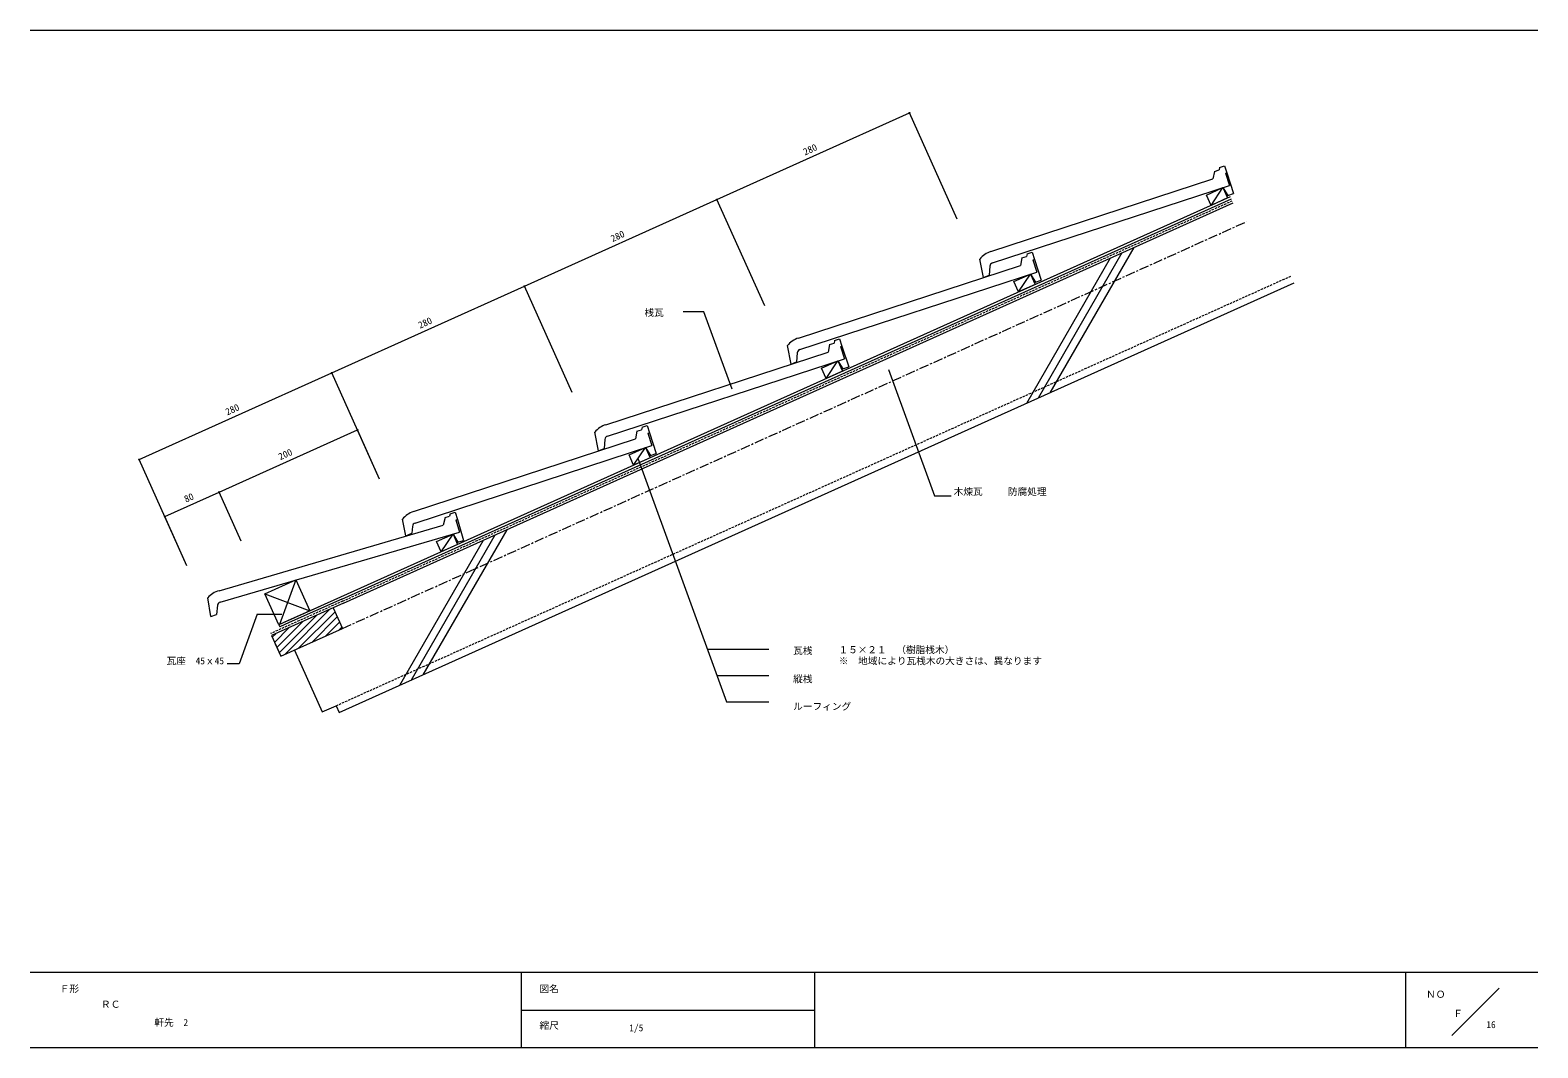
# Model space of a CAD drawing. Units: millimetres, scale not verified, with parts at other scales. Extents: x -198 to 202, y -140 to 130.
import ezdxf
from ezdxf.enums import TextEntityAlignment as Align

# ---------------------------------------------------------------- set-up
doc = ezdxf.new("R2010")
doc.units = ezdxf.units.MM
doc.header["$LTSCALE"] = 0.5
doc.header["$PDMODE"] = 32
doc.header["$PDSIZE"] = 0.25
doc.linetypes.add('CHAIN1', pattern=[8, 5, -1, 1, -1])
doc.linetypes.add('DASHED1', pattern=[1.8, 1.2, -0.6])
for name, color, linetype, lineweight in [('0-0', 5, 'Continuous', 18), ('0-1', 7, 'Continuous', 18), ('1-0', 7, 'Continuous', 18), ('1-1', 7, 'Continuous', 18), ('1-2', 3, 'Continuous', 18), ('1-3', 3, 'Continuous', 18), ('1-4', 7, 'Continuous', 18)]:
    doc.layers.add(name, color=color, linetype=linetype, lineweight=lineweight)
doc.styles.add('ＭＳ ゴシック', font='')
doc.styles.get('ＭＳ ゴシック').set_extended_font_data('MS Gothic')

msp = doc.modelspace()

# ---------------------------------------------------------------- linework, layer by layer
at = {"layer": '0-0'}
for p, q in [((-197.5676, 130.0135), (202.4324, 130.0135)), ((202.4324, -119.9865), (-197.5676, -119.9865)), ((-67.2973, -119.9865), (-67.2973, -139.9865)), ((10.5405, -119.9865), (10.5405, -139.9865)), ((167.4325, -139.9865), (167.4325, -119.9865)), ((192.1622, -124.1757), (179.5946, -136.7432)), ((-67.2973, -129.9865), (10.5405, -129.9865)), ((202.4324, -139.9865), (-197.5676, -139.9865))]:
    msp.add_line(p, q, dxfattribs=at)
at = {"layer": '0-1'}
for p, q in [((-17.9008, -34.1914), (-1.6216, -34.1914)), ((-15.353, -41.1914), (-1.6216, -41.1914)), ((-12.8053, -48.1914), (-1.6216, -48.1914))]:
    msp.add_line(p, q, dxfattribs=at)
msp.add_lwpolyline([(-11.3514, 34.7432), (-18.8375, 55.3114), (-24.3243, 55.3114)], dxfattribs=at)
at = {"layer": '1-0'}
for p, q in [((-115.1544, -20.3727), (120.883, 85.8442)), ((-114.9082, -20.9198), (121.1292, 85.297)), ((-114.4158, -22.0141), (121.6216, 84.2027)), ((95.2143, 72.3194), (72.9756, 33.8007)), ((88.9743, 69.5114), (66.7356, 30.9927)), ((92.0943, 70.9154), (69.8556, 32.3967)), ((-115.6012, -51.0588), (137.7864, 62.9656)), ((-74.2535, -3.9411), (-96.4923, -42.4598)), ((-71.1335, -2.5371), (-93.3722, -41.0558)), ((-77.3735, -5.3451), (-99.6123, -43.8638)), ((-127.055, -15.8587), (-131.4502, -27.7058)), ((-135.2623, -19.552), (-123.3617, -24.066)), ((-114.4158, -22.0141), (-133.5661, -30.6318)), ((-129.9846, -35.5996), (-118.0218, -23.6369)), ((-129.0738, -26.6364), (-115.1544, -20.3727)), ((-114.9082, -20.9198), (-128.8276, -27.1835)), ((-117.1516, -23.2452), (-114.6894, -28.7168)), ((-132.1418, -33.797), (-125.2214, -26.8767)), ((-131.569, -27.7593), (-131.3228, -28.3064)), ((-131.5273, -35.1625), (-121.6216, -25.2568)), ((-128.8276, -27.1835), (-131.3228, -28.3064)), ((-126.3848, -33.9797), (-116.6856, -24.2806)), ((-122.7849, -32.3598), (-116.0712, -25.646)), ((-119.1851, -30.7399), (-115.4567, -27.0115)), ((-133.5661, -30.6318), (-131.1039, -36.1033)), ((-133.3707, -31.0661), (-132.4211, -30.1165)), ((-132.7562, -32.4316), (-128.8213, -28.4966)), ((-115.5853, -29.1199), (-114.8423, -28.3769)), ((-127.4563, -34.4619), (-120.0697, -50.8764)), ((-120.0697, -50.8764), (-116.422, -49.235)), ((-116.422, -49.235), (-115.6012, -51.0588))]:
    msp.add_line(p, q, dxfattribs=at)
at = {"layer": '1-0', "color": 3, "linetype": 'DASHED1'}
msp.add_line((-114.662, -21.467), (121.3754, 84.7499), dxfattribs=at)
at = {"layer": '1-0', "linetype": 'CHAIN1'}
msp.add_line((-114.6894, -28.7168), (125.1627, 79.2166), dxfattribs=at)
at = {"layer": '1-0', "linetype": 'DASHED1'}
msp.add_line((-116.422, -49.235), (136.9657, 64.7895), dxfattribs=at)
at = {"layer": '1-0', "color": 3}
msp.add_line((-84.6058, 0.0838), (-84.2219, 0.196), dxfattribs=at)
at = {"layer": '1-0'}
for points in [[(30.1787, 39.9763), (42.377, 6.4616), (46.8012, 6.4616)], [(-120.8665, -22.9431), (-129.0738, -26.6364), (-131.569, -27.7593)], [(-132.5813, -32.8204), (-131.1039, -36.1033), (-114.6894, -28.7168)]]:
    msp.add_lwpolyline(points, dxfattribs=at)
msp.add_lwpolyline([(-131.569, -27.7593), (-135.2623, -19.552), (-127.055, -15.8587), (-123.3617, -24.066)], close=True, dxfattribs=at)
at = {"layer": '1-1'}
for p, q in [((115.744, 83.5317), (118.8902, 88.2372)), ((64.6764, 60.5512), (67.8226, 65.2568)), ((13.6088, 37.5708), (16.755, 42.2763)), ((-37.4588, 14.5904), (-34.3126, 19.2959)), ((-88.5264, -8.39), (-85.3802, -3.6845))]:
    msp.add_line(p, q, dxfattribs=at)
for points in [[(115.744, 83.5317), (114.5129, 86.2674), (118.8902, 88.2372), (120.1213, 85.5014)], [(64.6764, 60.5512), (63.4454, 63.287), (67.8226, 65.2568), (69.0537, 62.521)], [(13.6088, 37.5708), (12.3778, 40.3066), (16.755, 42.2763), (17.9861, 39.5406)], [(-37.4588, 14.5904), (-38.6899, 17.3262), (-34.3126, 19.2959), (-33.0815, 16.5601)], [(-88.5264, -8.39), (-89.7575, -5.6543), (-85.3802, -3.6845), (-84.1491, -6.4203)]]:
    msp.add_lwpolyline(points, close=True, dxfattribs=at)
at = {"layer": '1-2'}
for p, q in [((116.6405, 92.5521), (116.2483, 90.5307)), ((116.6405, 92.5521), (117.8539, 92.9481)), ((117.9754, 93.6189), (117.8539, 92.9481)), ((117.9754, 93.6189), (119.3063, 94.0533)), ((119.3063, 94.0533), (119.9268, 92.152)), ((119.5465, 92.0278), (119.9268, 92.152)), ((119.5465, 92.0278), (120.6014, 88.7956)), ((57.3075, 71.2956), (116.2483, 90.5307)), ((57.7151, 68.2729), (120.6014, 88.7956)), ((55.3663, 64.3507), (54.3929, 69.2925)), ((65.5729, 69.5717), (65.1807, 67.5503)), ((65.5729, 69.5717), (66.7863, 69.9677)), ((66.9078, 70.6385), (66.7863, 69.9677)), ((66.9078, 70.6385), (68.2387, 71.0728)), ((68.2387, 71.0728), (68.8592, 69.1715)), ((68.4789, 69.0474), (68.8592, 69.1715)), ((68.4789, 69.0474), (69.5338, 65.8152)), ((6.2399, 48.3151), (65.1807, 67.5503)), ((6.6475, 45.2924), (69.5338, 65.8152)), ((55.3663, 64.3507), (56.8394, 64.9942)), ((57.0284, 67.4005), (56.8394, 64.9942)), ((15.8402, 47.6581), (17.1711, 48.0924)), ((17.1711, 48.0924), (17.7916, 46.1911)), ((-44.8277, 25.3347), (14.1131, 44.5699)), ((4.2988, 41.3702), (3.3253, 46.3121)), ((5.9608, 44.4201), (5.7718, 42.0138)), ((14.5053, 46.5913), (14.1131, 44.5699)), ((14.5053, 46.5913), (15.7187, 46.9873)), ((15.8402, 47.6581), (15.7187, 46.9873)), ((17.4113, 46.067), (17.7916, 46.1911)), ((17.4113, 46.067), (18.4662, 42.8348)), ((-44.4201, 22.312), (18.4662, 42.8348)), ((4.2988, 41.3702), (5.7718, 42.0138)), ((-36.5683, 23.6077), (-35.3555, 24.0054)), ((-35.2349, 24.6764), (-35.3555, 24.0054)), ((-35.2349, 24.6764), (-33.9046, 25.1126)), ((-33.9046, 25.1126), (-33.2815, 23.2121)), ((-95.8715, 2.268), (-36.9577, 21.5857)), ((-46.7688, 18.3898), (-47.7423, 23.3317)), ((-45.1068, 21.4397), (-45.2958, 19.0333)), ((-36.5683, 23.6077), (-36.9577, 21.5857)), ((-33.6616, 23.0875), (-33.2815, 23.2121)), ((-33.6616, 23.0875), (-32.6022, 19.8567)), ((-95.4597, -0.7541), (-32.6022, 19.8567)), ((-46.7688, 18.3898), (-45.2958, 19.0333)), ((-97.9012, -4.184), (-98.7833, 0.2608)), ((-87.4941, 0.6986), (-87.9492, -1.3096)), ((-87.4941, 0.6986), (-86.2689, 1.0565)), ((-86.1265, 1.7232), (-86.2689, 1.0565)), ((-86.1265, 1.7232), (-84.7827, 2.1157)), ((-84.7827, 2.1157), (-84.2219, 0.196)), ((-84.6058, 0.0838), (-83.6525, -3.1798)), ((-147.462, -18.6946), (-87.9492, -1.3096)), ((-147.149, -21.7285), (-83.6525, -3.1798)), ((-96.1451, -1.6274), (-96.2878, -3.4765)), ((-149.6191, -25.5755), (-150.4377, -20.6057)), ((-147.8626, -22.579), (-148.1266, -24.9783)), ((-149.6191, -25.5755), (-148.1266, -24.9783))]:
    msp.add_line(p, q, dxfattribs=at)
at = {"layer": '1-2', "color": 7}
for p, q in [((119.3063, 94.0533), (119.9268, 92.152)), ((119.9268, 92.152), (121.7262, 86.6382)), ((68.2387, 71.0728), (68.8592, 69.1715)), ((68.8592, 69.1715), (70.6586, 63.6577)), ((17.1711, 48.0924), (17.7916, 46.1911)), ((17.7916, 46.1911), (19.591, 40.6773)), ((-33.9046, 25.1126), (-33.2815, 23.2121)), ((-33.2815, 23.2121), (-31.4743, 17.7009)), ((-84.7827, 2.1157), (-84.2219, 0.196)), ((-84.2219, 0.196), (-82.5955, -5.3713))]:
    msp.add_line(p, q, dxfattribs=at)
at = {"layer": '1-2', "linetype": 'DASHED1'}
msp.add_line((-114.662, -21.467), (-133.7644, -30.0631), dxfattribs=at)
at = {"layer": '1-2', "color": 7}
for points in [[(118.8902, 88.2372), (120.2052, 86.1418), (121.7262, 86.6382)], [(67.8226, 65.2568), (69.1376, 63.1613), (70.6586, 63.6577)], [(16.755, 42.2763), (18.07, 40.1809), (19.591, 40.6773)], [(-34.3126, 19.2959), (-32.9947, 17.2023), (-31.4743, 17.7009)], [(-85.3802, -3.6845), (-84.1313, -5.82), (-82.5955, -5.3713)]]:
    msp.add_lwpolyline(points, dxfattribs=at)
at = {"layer": '1-2'}
for centre, radius, start, end in [((59.1039, 65.5597), 6.0106, 107.38989, 141.60803), ((58.0253, 67.3222), 1, 108.07393, 175.5087), ((8.0363, 42.5792), 6.0106, 107.38989, 141.60803), ((6.9577, 44.3418), 1, 108.07393, 175.5087), ((-43.0313, 19.5988), 6.0106, 107.38989, 141.60803), ((-44.1099, 21.3614), 1, 108.07393, 175.5087), ((-94.067, -3.4654), 6.0106, 107.4702, 141.68834), ((-95.1481, -1.7043), 1, 108.15424, 175.589), ((-145.8456, -24.4838), 6.0106, 105.60023, 139.81837), ((-146.8686, -22.6884), 1, 106.28427, 173.71904)]:
    msp.add_arc(centre, radius, start, end, dxfattribs=at)
at = {"layer": '1-3'}
msp.add_line((-97.9012, -4.184), (-96.2878, -3.4765), dxfattribs=at)
at = {"layer": '1-4'}
for p, q in [((-15.3674, 85.0712), (35.7002, 108.0516)), ((48.3833, 79.8671), (35.7002, 108.0516)), ((-2.6843, 56.8867), (-15.3673, 85.0712)), ((-117.545, 39.0912), (-66.4418, 62.0877)), ((-168.6885, 16.0767), (-117.545, 39.0912)), ((-104.862, 10.9067), (-117.545, 39.0912)), ((-104.862, 10.9067), (-110.7332, 23.9539)), ((-156.0055, -12.1079), (-168.6885, 16.0767)), ((-36.3362, 16.4593), (-12.8053, -48.1914)), ((-161.8767, 0.9393), (-147.4124, 7.4482)), ((-156.0055, -12.1079), (-161.8767, 0.9393)), ((-137.3776, -24.9719), (-142.1515, -38.0878)), ((-137.3776, -24.9719), (-130.8035, -24.9719)), ((-142.1515, -38.0878), (-145.2666, -38.0878))]:
    msp.add_line(p, q, dxfattribs=at)
for points in [[(-53.7587, 33.9032), (-66.4418, 62.0877), (-15.3674, 85.0712)], [(-141.5412, -5.599), (-147.4124, 7.4482), (-110.7332, 23.9538)]]:
    msp.add_lwpolyline(points, dxfattribs=at)
for p in [(35.7002, 108.0516), (-15.3674, 85.0712), (-66.4418, 62.0877), (-117.545, 39.0912), (-110.7332, 23.9538), (-168.6885, 16.0767), (-147.4124, 7.4482), (-161.8767, 0.9393)]:
    msp.add_point(p, dxfattribs=at)

# ---------------------------------------------------------------- texts
at = {"layer": '0-0', "color": 7, "style": 'ＭＳ ゴシック'}
for s, p in [('Ｆ形', (-189.7297, -125.7973)), ('図名', (-62.4324, -125.7973)), ('ＮＯ', (172.7778, -127.2561)), ('Ｆ', (179.9906, -132.3213)), ('縮尺', (-62.4324, -135.527)), ('1/5', (-38.6278, -136.1375))]:
    msp.add_text(s, height=1.833, dxfattribs=at).set_placement(p, align=Align.BOTTOM_LEFT)
at = {"layer": '0-1', "style": 'ＭＳ ゴシック'}
for s, p in [('桟瓦', (-34.5878, 53.6165)), ('木煉瓦', (47.445, 6.1175)), ('防腐処理', (61.8267, 6.1175)), ('瓦桟', (4.8649, -36.0798)), ('縦桟', (4.8649, -43.5837)), ('ルーフィング', (4.8649, -50.867)), ('ＲＣ', (-178.7681, -129.91)), ('16', (188.7514, -135.2993))]:
    msp.add_text(s, height=1.833, dxfattribs=at).set_placement(p, align=Align.BOTTOM_LEFT)
at = {"layer": '1-0', "style": 'ＭＳ ゴシック'}
for s, p in [('１５×２１\u3000（樹脂桟木）', (16.891, -35.8465)), ('※\u3000地域により瓦桟木の大きさは、異なります', (16.9739, -38.8079))]:
    msp.add_text(s, height=1.833, dxfattribs=at).set_placement(p, align=Align.BOTTOM_LEFT)
at = {"layer": '1-4', "style": 'ＭＳ ゴシック'}
for s, p in [('280', (8.2514, 96.2479)), ('280', (-42.8196, 73.266)), ('280', (-93.9084, 50.276)), ('280', (-145.0318, 27.2705)), ('200', (-130.9878, 15.3876)), ('80', (-155.9896, 4.1367))]:
    msp.add_text(s, height=1.833, rotation=24.228, dxfattribs=at).set_placement(p, align=Align.BOTTOM_LEFT)
for s, p in [('瓦座\u300045ｘ45', (-161.3733, -38.7776)), ('軒先\u30002', (-164.6024, -134.7264))]:
    msp.add_text(s, height=1.833, dxfattribs=at).set_placement(p, align=Align.BOTTOM_LEFT)

doc.saveas('drawing.dxf')
